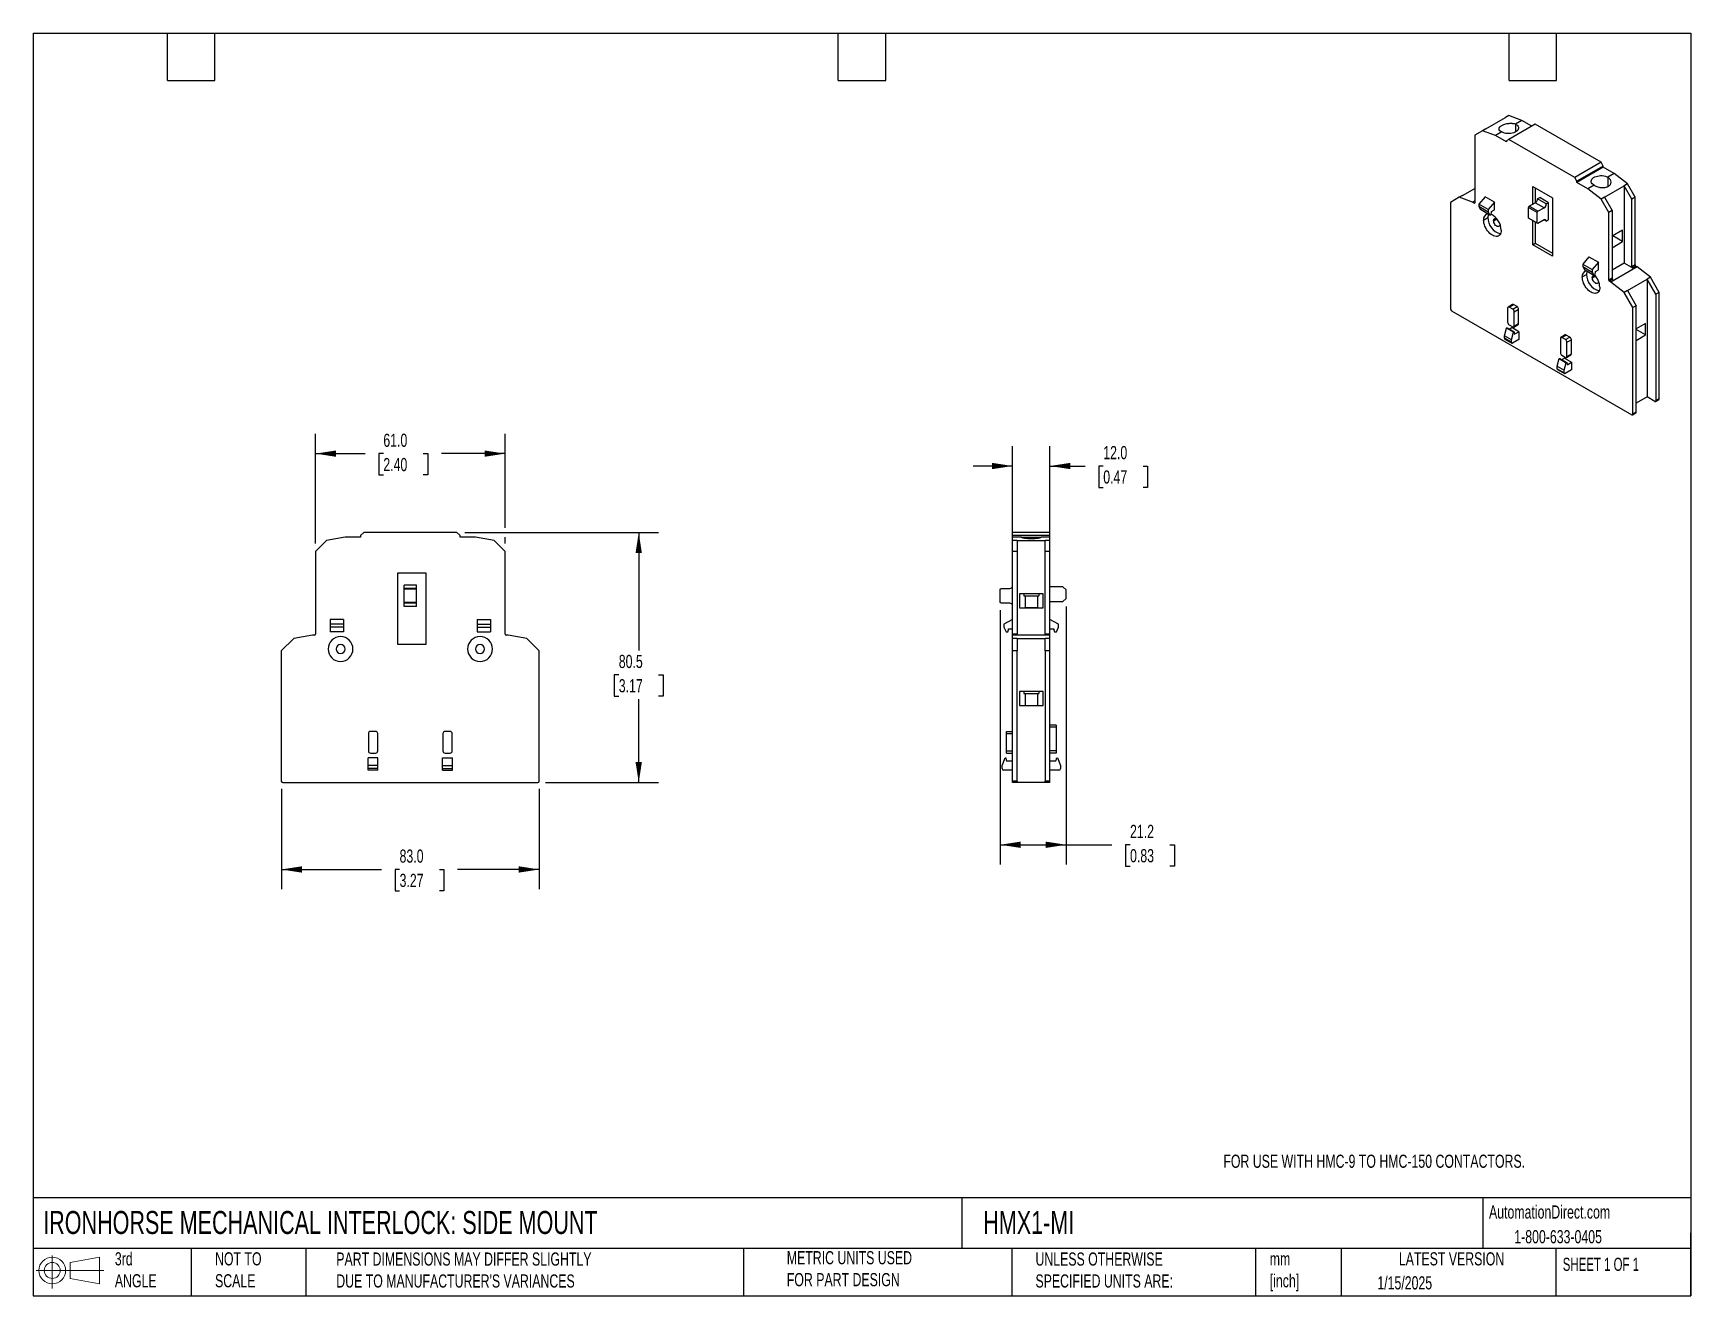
# Model space of a CAD drawing. Header units: millimetres. Extents: x 13 to 546, y 13 to 419.
import ezdxf

# ---------------------------------------------------------------- set-up
doc = ezdxf.new("R2010")
doc.units = ezdxf.units.MM
doc.header["$LTSCALE"] = 2
doc.linetypes.add('SLD-Solid', pattern=[0])
doc.layers.add('DIMENSIONS', color=140, linetype='SLD-Solid', lineweight=25)
doc.layers.add('TEXT', color=140, linetype='SLD-Solid', lineweight=25)
doc.layers.add('SLD-DEFPOINTS', color=7, linetype='Continuous')
doc.styles.add('SLDTEXTSTYLE0', font='TXT', dxfattribs={"width": 0.7})
doc.styles.add('SLDTEXTSTYLE1', font='TXT', dxfattribs={"width": 0.65})
doc.dimstyles.new('SLDDIMSTYLE0', dxfattribs={"dimtxt": 4.316016, "dimasz": 6.604, "dimexe": 0.18, "dimexo": 0.0625, "dimgap": 1.079004, "dimtad": 0, "dimtih": 1, "dimtoh": 1, "dimrnd": 1e-09, "dimzin": 12, "dimdsep": 46, "dimtxsty": 'SLDTEXTSTYLE0', "dimsah": 1, "dimcen": 0.09, "dimadec": 0, "dimazin": 3, "dimtfac": 1, "dimtofl": 0, "dimtmove": 0, "dimatfit": 3, "dimfxl": 1, "dimfrac": 2, "dimtolj": 1, "dimtzin": 12, "dimarcsym": 0})
doc.dimstyles.new('SLDDIMSTYLE1', dxfattribs={"dimtxt": 4.316016, "dimasz": 6.604, "dimexe": 0.18, "dimexo": 0.0625, "dimgap": 1.079004, "dimtad": 0, "dimtih": 1, "dimtoh": 1, "dimrnd": 1e-09, "dimzin": 4, "dimdsep": 46, "dimtxsty": 'SLDTEXTSTYLE0', "dimsah": 1, "dimcen": 0.09, "dimadec": 0, "dimazin": 1, "dimtfac": 1, "dimtofl": 0, "dimtmove": 0, "dimatfit": 3, "dimfxl": 1, "dimfrac": 2, "dimtolj": 1, "dimtzin": 12, "dimarcsym": 0})
doc.dimstyles.new('SLDDIMSTYLE2', dxfattribs={"dimtxt": 4.316016, "dimasz": 6.604, "dimexe": 0.18, "dimexo": 0.0625, "dimgap": 1.079004, "dimtad": 0, "dimtih": 1, "dimtoh": 1, "dimrnd": 1e-09, "dimzin": 4, "dimdsep": 46, "dimtxsty": 'SLDTEXTSTYLE0', "dimsah": 1, "dimcen": 0.09, "dimadec": 0, "dimazin": 1, "dimtfac": 1, "dimtmove": 0, "dimatfit": 3, "dimfxl": 1, "dimfrac": 2, "dimtolj": 1, "dimtzin": 12, "dimarcsym": 0})

# ---------------------------------------------------------------- blocks, each defined once
blk = doc.blocks.new('Block11')
at = {"color": 7, "linetype": 'SLD-Solid', "lineweight": 18}
for p, q in [((0, 5.76), (21.75, 5.76)), ((5.18, 10.62), (5.18, 0)), ((10.96, 8.33), (20.35, 10.06)), ((10.96, 3.19), (10.96, 8.33)), ((20.35, 10.06), (20.35, 1.46)), ((10.96, 3.19), (20.35, 1.46))]:
    blk.add_line(p, q, dxfattribs=at)
for radius in [4.3, 2.57]:
    blk.add_circle((5.18, 5.76), radius, dxfattribs=at)
blk = doc.blocks.new('Block12')
at = {"layer": 'SLD-DEFPOINTS'}
blk.add_blockref('Block11', (0, 0), dxfattribs=at)
blk = doc.blocks.new('_D')
at = {"layer": 'DIMENSIONS'}
for p, q in [((151.6, 258.38), (213.91, 258.38)), ((207.56, 258.38), (207.56, 220.4)), ((201.14, 212.58), (199.69, 212.58)), ((199.69, 212.58), (199.69, 205.72)), ((213.97, 212.58), (215.42, 212.58)), ((215.42, 212.58), (215.42, 205.72)), ((199.69, 205.72), (201.14, 205.72)), ((207.56, 177.88), (207.56, 204.75)), ((215.42, 205.72), (213.97, 205.72)), ((177.6, 177.88), (213.91, 177.88))]:
    blk.add_line(p, q, dxfattribs=at)
for points in [[(207.56, 258.38), (206.54, 251.78), (208.57, 251.78)], [(207.56, 177.88), (208.57, 184.48), (206.54, 184.48)]]:
    blk.add_solid(points, dxfattribs=at)
at = {"layer": 'DIMENSIONS', "char_height": 4.233, "attachment_point": 1, "style": 'SLDTEXTSTYLE0'}
for s, insert in [('80.5', (201.14, 219)), ('3.17', (201.14, 211.18))]:
    blk.add_mtext(s, dxfattribs=dict(at, insert=insert))
blk = doc.blocks.new('_D_1')
at = {"layer": 'DIMENSIONS'}
for p, q in [((92.56, 175.84), (92.56, 143.58)), ((175.56, 175.84), (175.56, 143.58)), ((92.56, 149.93), (124.76, 149.93)), ((130.6, 149.93), (129.16, 149.93)), ((129.16, 149.93), (129.16, 143.07)), ((143.43, 149.93), (144.88, 149.93)), ((144.88, 149.93), (144.88, 143.07)), ((175.56, 149.93), (149.28, 149.93)), ((129.16, 143.07), (130.6, 143.07)), ((144.88, 143.07), (143.43, 143.07))]:
    blk.add_line(p, q, dxfattribs=at)
for points in [[(92.56, 149.93), (99.16, 148.91), (99.16, 150.95)], [(175.56, 149.93), (168.95, 150.95), (168.95, 148.91)]]:
    blk.add_solid(points, dxfattribs=at)
at = {"layer": 'DIMENSIONS', "char_height": 4.233, "attachment_point": 1, "style": 'SLDTEXTSTYLE0'}
for s, insert in [('83.0', (130.6, 156.35)), ('3.27', (130.6, 148.53))]:
    blk.add_mtext(s, dxfattribs=dict(at, insert=insert))
blk = doc.blocks.new('_D_2')
at = {"layer": 'DIMENSIONS'}
for p, q in [((103.56, 254.86), (103.56, 290.12)), ((164.56, 259.9), (164.56, 290.12)), ((103.56, 283.77), (119.54, 283.77)), ((125.38, 283.77), (123.93, 283.77)), ((123.93, 283.77), (123.93, 276.91)), ((138.21, 283.77), (139.66, 283.77)), ((139.66, 283.77), (139.66, 276.91)), ((164.56, 283.77), (144.06, 283.77)), ((123.93, 276.91), (125.38, 276.91)), ((139.66, 276.91), (138.21, 276.91)), ((164.56, 254.86), (164.56, 256.86))]:
    blk.add_line(p, q, dxfattribs=at)
for points in [[(103.56, 283.77), (110.16, 282.75), (110.16, 284.78)], [(164.56, 283.77), (157.95, 284.78), (157.95, 282.75)]]:
    blk.add_solid(points, dxfattribs=at)
at = {"layer": 'DIMENSIONS', "char_height": 4.233, "attachment_point": 1, "style": 'SLDTEXTSTYLE0'}
for s, insert in [('61.0', (125.38, 290.19)), ('2.40', (125.38, 282.37))]:
    blk.add_mtext(s, dxfattribs=dict(at, insert=insert))
blk = doc.blocks.new('_D_3')
at = {"layer": 'DIMENSIONS'}
for p, q in [((327.87, 258.36), (327.87, 286.13)), ((339.87, 258.36), (339.87, 286.13)), ((327.87, 279.78), (315.17, 279.78)), ((339.87, 279.78), (351.18, 279.78)), ((357.03, 279.78), (355.58, 279.78)), ((355.58, 279.78), (355.58, 272.92)), ((369.86, 279.78), (371.31, 279.78)), ((371.31, 279.78), (371.31, 272.92)), ((355.58, 272.92), (357.03, 272.92)), ((371.31, 272.92), (369.86, 272.92))]:
    blk.add_line(p, q, dxfattribs=at)
for points in [[(327.87, 279.78), (321.27, 280.8), (321.27, 278.77)], [(339.87, 279.78), (346.47, 278.77), (346.47, 280.8)]]:
    blk.add_solid(points, dxfattribs=at)
at = {"layer": 'DIMENSIONS', "char_height": 4.233, "attachment_point": 1, "style": 'SLDTEXTSTYLE0'}
for s, insert in [('12.0', (357.03, 286.21)), ('0.47', (357.03, 278.38))]:
    blk.add_mtext(s, dxfattribs=dict(at, insert=insert))
blk = doc.blocks.new('_D_4')
at = {"layer": 'DIMENSIONS'}
for p, q in [((323.87, 233.36), (323.87, 151.53)), ((345.07, 234.6), (345.07, 151.53)), ((323.87, 157.88), (345.07, 157.88)), ((345.07, 157.88), (359.81, 157.88)), ((365.65, 157.88), (364.2, 157.88)), ((364.2, 157.88), (364.2, 151.02)), ((378.48, 157.88), (379.93, 157.88)), ((379.93, 157.88), (379.93, 151.02)), ((364.2, 151.02), (365.65, 151.02)), ((379.93, 151.02), (378.48, 151.02))]:
    blk.add_line(p, q, dxfattribs=at)
for points in [[(323.87, 157.88), (330.47, 156.86), (330.47, 158.9)], [(345.07, 157.88), (338.47, 158.9), (338.47, 156.86)]]:
    blk.add_solid(points, dxfattribs=at)
at = {"layer": 'DIMENSIONS', "char_height": 4.233, "attachment_point": 1, "style": 'SLDTEXTSTYLE0'}
for s, insert in [('21.2', (365.65, 164.3)), ('0.83', (365.65, 156.48))]:
    blk.add_mtext(s, dxfattribs=dict(at, insert=insert))

msp = doc.modelspace()

# ---------------------------------------------------------------- linework, layer by layer
for p, q in [((480.079, 388.32), (486.443, 391.993)), ((487.503, 392.606), (486.443, 391.993)), ((491.746, 391.02), (487.503, 392.606)), ((495.989, 389.796), (487.503, 384.898)), ((491.746, 391.02), (489.731, 389.857)), ((489.731, 389.857), (489.731, 387.285)), ((494.928, 389.184), (491.746, 391.02)), ((517.202, 377.55), (495.989, 389.796)), ((479.018, 387.707), (476.543, 386.278)), ((476.543, 386.278), (476.543, 364.524)), ((480.079, 388.32), (479.018, 387.707)), ((483.261, 386.122), (479.018, 387.707)), ((485.276, 387.285), (483.261, 386.122)), ((486.796, 384.081), (483.261, 386.122)), ((487.503, 384.898), (486.796, 384.489)), ((486.796, 384.489), (486.796, 384.081)), ((508.717, 372.651), (487.503, 384.898)), ((517.202, 377.55), (508.717, 372.651)), ((517.909, 376.325), (509.424, 371.427)), ((517.909, 375.917), (509.424, 371.018)), ((517.909, 376.325), (517.202, 377.55)), ((517.909, 375.917), (517.909, 376.325)), ((521.445, 373.876), (517.909, 375.917)), ((521.445, 373.876), (519.429, 372.712)), ((525.687, 370.563), (521.445, 373.876)), ((472.654, 366.885), (476.543, 369.13)), ((495.282, 369.792), (501.631, 366.127)), ((495.282, 364.091), (495.282, 369.792)), ((496.059, 369.343), (496.059, 364.54)), ((509.424, 371.427), (508.717, 372.651)), ((509.424, 371.018), (509.424, 371.427)), ((512.959, 368.977), (509.424, 371.018)), ((514.975, 370.141), (512.959, 368.977)), ((517.202, 365.664), (512.959, 368.977)), ((518.263, 366.277), (524.627, 369.95)), ((519.429, 372.712), (519.429, 369.687)), ((525.687, 370.563), (524.627, 369.95)), ((524.627, 369.95), (524.627, 345.093)), ((527.101, 365.664), (524.627, 369.95)), ((528.162, 366.276), (525.687, 370.563)), ((471.593, 366.272), (468.765, 364.639)), ((468.765, 364.639), (468.765, 330.392)), ((472.654, 366.885), (471.593, 366.272)), ((475.836, 364.687), (471.593, 366.272)), ((476.543, 365.095), (475.836, 364.687)), ((476.331, 364.401), (475.836, 364.687)), ((476.543, 364.524), (476.331, 364.401)), ((479.867, 366.443), (477.887, 364.075)), ((480.927, 362.32), (477.887, 364.075)), ((477.887, 364.075), (477.887, 363.259)), ((480.927, 361.503), (477.887, 363.259)), ((477.887, 363.259), (478.382, 362.32)), ((482.907, 364.688), (479.867, 366.443)), ((482.907, 364.688), (480.927, 362.32)), ((482.907, 362.238), (482.907, 364.688)), ((493.867, 363.03), (494.079, 363.397)), ((496.696, 361.397), (493.867, 363.03)), ((493.867, 359.6), (493.867, 363.03)), ((494.079, 363.397), (496.059, 364.54)), ((496.908, 361.764), (494.079, 363.397)), ((498.888, 362.907), (496.059, 364.54)), ((496.767, 365.765), (497.474, 366.173)), ((499.595, 364.132), (496.767, 365.765)), ((496.908, 361.764), (498.888, 362.907)), ((500.302, 364.54), (497.474, 366.173)), ((499.595, 364.132), (500.302, 364.54)), ((500.302, 358.988), (500.302, 364.54)), ((501.631, 366.127), (501.631, 347.346)), ((518.263, 366.277), (517.202, 365.664)), ((519.677, 361.378), (517.202, 365.664)), ((518.263, 366.277), (520.737, 361.99)), ((528.162, 366.276), (527.101, 365.664)), ((527.101, 343.91), (527.101, 365.664)), ((528.162, 344.522), (528.162, 366.276)), ((481.422, 360.564), (478.382, 362.32)), ((479.407, 358.951), (480.821, 359.768)), ((480.927, 362.32), (480.927, 361.503)), ((480.927, 361.503), (481.422, 360.564)), ((481.422, 360.564), (481.847, 360.809)), ((481.847, 360.809), (481.988, 361.462)), ((481.988, 361.707), (482.907, 362.238)), ((481.988, 361.462), (481.988, 361.707)), ((482.624, 358.727), (483.65, 359.319)), ((496.696, 357.967), (493.867, 359.6)), ((494.079, 359.478), (493.867, 359.6)), ((496.908, 357.845), (494.079, 359.478)), ((495.282, 351.012), (495.282, 358.784)), ((496.059, 358.335), (496.059, 351.461)), ((496.696, 361.397), (496.908, 361.764)), ((496.696, 357.967), (496.696, 361.397)), ((496.908, 357.845), (496.696, 357.967)), ((498.888, 358.988), (496.908, 357.845)), ((499.595, 358.58), (498.888, 358.988)), ((499.595, 358.58), (500.302, 358.988)), ((520.737, 361.99), (519.677, 361.378)), ((519.677, 339.623), (519.677, 361.378)), ((520.737, 361.99), (520.737, 340.236)), ((524.132, 355.668), (520.737, 353.708)), ((524.132, 351.993), (520.949, 353.83)), ((524.132, 351.993), (524.132, 355.668)), ((495.282, 351.012), (496.059, 351.461)), ((501.631, 347.346), (495.282, 351.012)), ((496.059, 351.461), (501.631, 348.244)), ((513.313, 347.135), (511.333, 344.767)), ((513.313, 347.135), (516.353, 345.38)), ((520.737, 350.034), (524.132, 351.993)), ((511.156, 340.623), (512.57, 341.439)), ((511.333, 344.767), (514.373, 343.012)), ((511.333, 344.767), (511.333, 343.951)), ((511.333, 343.951), (514.373, 342.195)), ((511.333, 343.951), (511.828, 343.012)), ((511.828, 343.012), (514.868, 341.256)), ((516.353, 345.38), (514.373, 343.012)), ((514.373, 343.012), (514.373, 342.195)), ((514.373, 342.195), (514.868, 341.256)), ((514.868, 341.256), (515.293, 341.501)), ((515.293, 341.501), (515.434, 342.154)), ((515.434, 342.399), (516.353, 342.93)), ((515.434, 342.154), (515.434, 342.399)), ((516.353, 342.93), (516.353, 345.38)), ((528.869, 343.869), (520.384, 338.97)), ((524.627, 345.093), (520.737, 342.848)), ((527.314, 343.542), (524.627, 345.093)), ((528.162, 344.522), (527.101, 343.91)), ((528.374, 344.154), (527.314, 343.542)), ((528.869, 343.869), (528.374, 344.154)), ((533.112, 340.556), (528.869, 343.869)), ((514.373, 340.398), (515.399, 340.99)), ((520.737, 340.236), (519.677, 339.623)), ((520.95, 339.868), (519.889, 339.256)), ((520.384, 338.97), (519.889, 339.256)), ((524.627, 335.657), (520.384, 338.97)), ((525.687, 336.269), (524.627, 335.657)), ((525.687, 336.269), (532.051, 339.943)), ((525.687, 336.269), (528.516, 331.37)), ((533.112, 340.556), (532.051, 339.943)), ((532.051, 339.943), (532.051, 302.021)), ((534.88, 335.044), (532.051, 339.943)), ((535.94, 335.657), (533.112, 340.556)), ((488.709, 331.776), (487.295, 330.959)), ((487.645, 330.924), (489.059, 331.741)), ((488.776, 330.271), (487.645, 330.924)), ((488.776, 330.271), (490.19, 331.088)), ((490.19, 331.088), (489.059, 331.741)), ((527.455, 330.758), (524.627, 335.657)), ((528.516, 331.37), (527.455, 330.758)), ((527.455, 296.511), (527.455, 330.758)), ((528.516, 297.123), (528.516, 331.37)), ((535.94, 335.657), (534.88, 335.044)), ((534.88, 335.044), (534.88, 300.797)), ((535.94, 301.409), (535.94, 335.657)), ((469.119, 329.779), (527.101, 296.307)), ((487.15, 330.639), (487.15, 326.066)), ((489.271, 329.414), (490.685, 330.23)), ((489.271, 324.841), (489.271, 329.414)), ((489.271, 324.841), (490.685, 325.658)), ((490.685, 325.658), (490.685, 330.23)), ((531.556, 325.66), (528.516, 323.905)), ((531.556, 321.986), (531.556, 325.66)), ((486.089, 321.698), (486.796, 324.147)), ((488.352, 320.391), (486.089, 321.698)), ((486.089, 320.881), (486.089, 321.698)), ((488.352, 319.575), (486.089, 320.881)), ((486.193, 320.652), (488.456, 319.346)), ((486.796, 324.147), (486.938, 324.229)), ((489.059, 322.841), (486.796, 324.147)), ((489.2, 322.923), (486.938, 324.229)), ((487.645, 325.209), (488.776, 324.556)), ((487.645, 323.821), (488.493, 324.31)), ((488.352, 320.391), (489.059, 322.841)), ((488.352, 319.575), (488.352, 320.391)), ((490.756, 323.004), (488.493, 324.31)), ((490.756, 320.554), (488.705, 319.371)), ((489.059, 322.841), (489.2, 322.923)), ((489.126, 324.521), (490.54, 325.337)), ((489.2, 322.923), (489.308, 322.365)), ((489.516, 322.288), (489.298, 322.414)), ((489.516, 322.288), (490.756, 323.004)), ((490.756, 323.004), (490.756, 320.554)), ((504.12, 320.842), (504.12, 316.269)), ((505.68, 321.979), (504.265, 321.162)), ((504.615, 321.128), (506.03, 321.944)), ((505.747, 320.474), (504.615, 321.128)), ((505.747, 320.474), (507.161, 321.291)), ((507.161, 321.291), (506.03, 321.944)), ((506.242, 319.617), (507.656, 320.434)), ((507.656, 315.861), (507.656, 320.434)), ((531.556, 321.986), (528.516, 323.741)), ((528.516, 320.231), (531.556, 321.986)), ((504.615, 315.412), (505.747, 314.759)), ((506.097, 314.724), (507.511, 315.54)), ((506.242, 315.044), (506.242, 319.617)), ((506.242, 315.044), (507.656, 315.861)), ((503.06, 311.901), (503.767, 314.35)), ((503.06, 311.901), (505.322, 310.594)), ((503.06, 311.084), (503.06, 311.901)), ((503.06, 311.084), (505.322, 309.778)), ((503.163, 310.855), (505.426, 309.549)), ((503.767, 314.35), (503.908, 314.432)), ((503.767, 314.35), (506.03, 313.044)), ((503.908, 314.432), (506.171, 313.126)), ((504.616, 314.024), (505.464, 314.513)), ((505.322, 310.594), (506.03, 313.044)), ((505.322, 309.778), (505.322, 310.594)), ((505.464, 314.513), (507.727, 313.207)), ((507.727, 310.758), (505.676, 309.574)), ((506.03, 313.044), (506.171, 313.126)), ((506.171, 313.126), (506.278, 312.568)), ((506.269, 312.617), (506.486, 312.491)), ((506.486, 312.491), (507.727, 313.207)), ((507.727, 313.207), (507.727, 310.758)), ((532.051, 302.021), (528.516, 299.98)), ((534.526, 300.593), (532.051, 302.021)), ((534.776, 300.568), (535.837, 301.18)), ((535.94, 301.409), (534.88, 300.797)), ((527.351, 296.282), (528.412, 296.894)), ((528.516, 297.123), (527.455, 296.511)), ((113.057, 256.879), (107.057, 255.821)), ((118.057, 256.879), (113.057, 256.879)), ((119.057, 258.379), (118.057, 257.379)), ((118.057, 257.379), (118.057, 256.879)), ((149.057, 258.379), (119.057, 258.379)), ((150.057, 257.379), (149.057, 258.379)), ((150.057, 256.879), (150.057, 257.379)), ((155.057, 256.879), (150.057, 256.879)), ((161.057, 255.821), (155.057, 256.879)), ((339.871, 258.379), (327.871, 258.379)), ((327.871, 257.379), (327.871, 258.379)), ((339.871, 257.379), (327.871, 257.379)), ((327.871, 256.879), (327.871, 257.379)), ((330.721, 256.879), (327.871, 256.879)), ((327.871, 255.821), (327.871, 256.879)), ((330.721, 256.879), (337.021, 256.879)), ((339.871, 256.879), (337.021, 256.879)), ((339.871, 257.379), (339.871, 258.379)), ((339.871, 256.879), (339.871, 257.379)), ((339.871, 255.821), (339.871, 256.879)), ((107.057, 255.821), (103.557, 252.321)), ((103.557, 252.321), (103.557, 225.679)), ((164.557, 252.321), (161.057, 255.821)), ((164.557, 225.679), (164.557, 252.321)), ((329.371, 255.821), (327.871, 255.821)), ((327.871, 252.321), (327.871, 255.821)), ((329.371, 252.321), (327.871, 252.321)), ((327.871, 225.679), (327.871, 252.321)), ((329.371, 255.821), (329.371, 252.321)), ((329.371, 255.821), (338.371, 255.821)), ((329.371, 252.321), (329.371, 225.679)), ((339.871, 255.821), (338.371, 255.821)), ((338.371, 252.321), (338.371, 255.821)), ((339.871, 252.321), (338.371, 252.321)), ((338.371, 225.679), (338.371, 252.321)), ((339.871, 252.321), (339.871, 255.821)), ((339.871, 225.679), (339.871, 252.321)), ((130.057, 222.379), (130.057, 245.379)), ((130.057, 245.379), (139.037, 245.379)), ((139.037, 245.379), (139.037, 222.379)), ((136.057, 241.397), (132.057, 241.397)), ((132.057, 240.397), (132.057, 241.397)), ((136.057, 240.397), (132.057, 240.397)), ((132.057, 240.097), (132.057, 240.397)), ((136.057, 240.397), (132.057, 240.397)), ((132.057, 240.397), (132.057, 240.397)), ((136.057, 240.097), (132.057, 240.097)), ((132.057, 235.897), (132.057, 240.097)), ((136.057, 240.397), (136.057, 241.397)), ((136.057, 240.097), (136.057, 240.397)), ((136.057, 240.397), (136.057, 240.397)), ((136.057, 235.897), (136.057, 240.097)), ((323.871, 240.097), (324.17, 240.397)), ((323.871, 235.897), (323.871, 240.097)), ((324.17, 240.397), (326.971, 240.397)), ((344.071, 240.941), (339.871, 240.941)), ((345.071, 239.941), (344.071, 240.941)), ((136.057, 235.897), (132.057, 235.897)), ((132.057, 235.597), (132.057, 235.897)), ((136.057, 235.597), (132.057, 235.597)), ((132.057, 234.597), (132.057, 235.597)), ((136.057, 235.597), (136.057, 235.897)), ((136.057, 234.597), (136.057, 235.597)), ((324.171, 235.597), (323.871, 235.897)), ((326.971, 235.597), (324.171, 235.597)), ((337.671, 238.679), (330.071, 238.679)), ((330.071, 238.679), (330.071, 234.179)), ((331.471, 238.679), (331.471, 238.035)), ((331.471, 238.035), (336.271, 238.035)), ((331.917, 238.035), (331.917, 234.246)), ((335.825, 238.035), (335.825, 234.246)), ((336.271, 238.679), (336.271, 238.035)), ((337.671, 234.179), (337.671, 238.679)), ((339.871, 236.141), (344.071, 236.141)), ((344.071, 236.141), (345.071, 237.141)), ((345.071, 237.141), (345.071, 239.941)), ((112.557, 230.379), (108.257, 230.379)), ((108.257, 230.379), (108.257, 228.879)), ((112.557, 230.379), (112.557, 228.879)), ((136.057, 234.597), (132.057, 234.597)), ((155.557, 230.379), (159.857, 230.379)), ((155.557, 230.379), (155.557, 228.879)), ((159.857, 230.379), (159.857, 228.879)), ((327.871, 230.379), (325.071, 228.879)), ((330.071, 234.179), (337.671, 234.179)), ((331.917, 234.246), (335.825, 234.246)), ((332.721, 234.246), (332.721, 234.179)), ((335.021, 234.246), (335.021, 234.179)), ((342.671, 228.879), (339.871, 230.379)), ((96.557, 224.321), (92.557, 220.321)), ((102.557, 225.379), (96.557, 224.321)), ((103.257, 225.379), (102.557, 225.379)), ((112.557, 228.879), (108.257, 228.879)), ((108.257, 228.879), (108.257, 227.879)), ((112.557, 227.879), (108.257, 227.879)), ((108.257, 227.879), (108.257, 226.379)), ((112.557, 226.379), (108.257, 226.379)), ((112.557, 228.879), (112.557, 227.879)), ((112.557, 227.879), (112.557, 226.379)), ((155.557, 228.879), (155.557, 227.879)), ((155.557, 228.879), (159.857, 228.879)), ((155.557, 227.879), (159.857, 227.879)), ((155.557, 227.879), (155.557, 226.379)), ((155.557, 226.379), (159.857, 226.379)), ((159.857, 228.879), (159.857, 227.879)), ((159.857, 227.879), (159.857, 226.379)), ((165.557, 225.379), (164.857, 225.379)), ((171.557, 224.321), (165.557, 225.379)), ((175.557, 220.321), (171.557, 224.321)), ((325.071, 228.879), (325.071, 227.879)), ((325.071, 227.879), (325.771, 226.379)), ((325.771, 226.379), (326.371, 226.379)), ((326.371, 226.379), (326.571, 227.079)), ((326.571, 227.379), (327.871, 227.379)), ((326.571, 227.079), (326.571, 227.379)), ((329.371, 225.679), (327.871, 225.679)), ((327.871, 225.379), (327.871, 225.679)), ((339.871, 225.379), (327.871, 225.379)), ((327.871, 224.321), (327.871, 225.379)), ((327.871, 220.321), (327.871, 224.321)), ((329.371, 224.321), (327.871, 224.321)), ((329.371, 225.679), (329.371, 225.379)), ((329.371, 224.321), (329.371, 220.321)), ((329.371, 224.321), (338.371, 224.321)), ((339.871, 225.679), (338.371, 225.679)), ((338.371, 225.379), (338.371, 225.679)), ((339.871, 224.321), (338.371, 224.321)), ((338.371, 220.321), (338.371, 224.321)), ((339.871, 227.379), (341.171, 227.379)), ((339.871, 225.379), (339.871, 225.679)), ((339.871, 224.321), (339.871, 225.379)), ((339.871, 220.321), (339.871, 224.321)), ((341.171, 227.379), (341.171, 227.079)), ((341.171, 227.079), (341.371, 226.379)), ((341.371, 226.379), (341.971, 226.379)), ((341.971, 226.379), (342.671, 227.879)), ((342.671, 227.879), (342.671, 228.879)), ((92.557, 220.321), (92.557, 178.379)), ((139.037, 222.379), (130.057, 222.379)), ((175.557, 178.379), (175.557, 220.321)), ((329.371, 220.321), (327.871, 220.321)), ((327.871, 178.379), (327.871, 220.321)), ((329.371, 178.379), (329.371, 220.321)), ((339.871, 220.321), (338.371, 220.321)), ((338.371, 220.321), (338.371, 178.379)), ((339.871, 178.379), (339.871, 220.321)), ((337.671, 207.179), (330.071, 207.179)), ((330.071, 207.179), (330.071, 202.679)), ((331.471, 207.179), (331.471, 206.535)), ((331.471, 206.535), (336.271, 206.535)), ((331.917, 206.535), (331.917, 202.746)), ((331.917, 202.746), (335.825, 202.746)), ((332.721, 202.746), (332.721, 202.679)), ((335.021, 202.746), (335.021, 202.679)), ((335.825, 206.535), (335.825, 202.746)), ((336.271, 207.179), (336.271, 206.535)), ((337.671, 202.679), (337.671, 207.179)), ((330.071, 202.679), (337.671, 202.679)), ((120.557, 193.679), (120.557, 188.079)), ((122.857, 194.379), (121.257, 194.379)), ((123.557, 188.079), (123.557, 193.679)), ((144.557, 193.679), (144.557, 188.079)), ((146.857, 194.379), (145.257, 194.379)), ((147.557, 188.079), (147.557, 193.679)), ((325.871, 193.679), (325.871, 194.379)), ((325.871, 194.379), (327.871, 194.379)), ((325.871, 193.679), (327.871, 193.679)), ((325.871, 188.079), (325.871, 193.679)), ((341.871, 196.379), (339.871, 196.379)), ((341.871, 195.679), (339.871, 195.679)), ((341.871, 196.379), (341.871, 195.679)), ((341.871, 195.679), (341.871, 188.079)), ((121.257, 187.379), (122.857, 187.379)), ((145.257, 187.379), (146.857, 187.379)), ((325.871, 188.079), (327.871, 188.079)), ((325.871, 187.379), (325.871, 188.079)), ((325.871, 187.379), (327.871, 187.379)), ((341.871, 188.079), (339.871, 188.079)), ((341.871, 187.379), (339.871, 187.379)), ((341.871, 188.079), (341.871, 187.379)), ((123.657, 185.879), (120.457, 185.879)), ((120.457, 183.379), (120.457, 185.879)), ((123.657, 183.379), (120.457, 183.379)), ((120.457, 182.379), (120.457, 183.379)), ((123.657, 182.379), (120.457, 182.379)), ((120.457, 181.879), (120.457, 182.379)), ((123.657, 181.879), (120.457, 181.879)), ((123.657, 183.379), (123.657, 185.879)), ((123.657, 182.379), (123.657, 183.379)), ((123.657, 181.879), (123.657, 182.379)), ((144.457, 185.879), (147.657, 185.879)), ((144.457, 183.379), (144.457, 185.879)), ((144.457, 183.379), (147.657, 183.379)), ((144.457, 182.379), (144.457, 183.379)), ((144.457, 182.379), (147.657, 182.379)), ((144.457, 181.879), (144.457, 182.379)), ((144.457, 181.879), (147.657, 181.879)), ((147.657, 183.379), (147.657, 185.879)), ((147.657, 182.379), (147.657, 183.379)), ((147.657, 181.879), (147.657, 182.379)), ((324.471, 183.379), (325.471, 185.879)), ((324.471, 182.379), (324.471, 183.379)), ((327.871, 181.879), (324.971, 181.879)), ((325.471, 185.879), (325.671, 185.879)), ((325.671, 185.879), (325.822, 185.121)), ((326.117, 184.879), (327.871, 184.879)), ((339.871, 184.879), (341.625, 184.879)), ((342.771, 181.879), (339.871, 181.879)), ((341.919, 185.121), (342.071, 185.879)), ((342.071, 185.879), (342.271, 185.879)), ((342.271, 185.879), (343.271, 183.379)), ((343.271, 183.379), (343.271, 182.379)), ((93.057, 177.879), (175.057, 177.879)), ((329.371, 178.379), (327.871, 178.379)), ((327.871, 177.879), (327.871, 178.379)), ((329.371, 177.879), (327.871, 177.879)), ((329.371, 178.379), (329.371, 177.879)), ((338.371, 177.879), (329.371, 177.879)), ((339.871, 178.379), (338.371, 178.379)), ((338.371, 177.879), (338.371, 178.379)), ((339.871, 177.879), (338.371, 177.879)), ((339.871, 177.879), (339.871, 178.379))]:
    msp.add_line(p, q)
at = {"flags": 128}
for points in [[(489.731, 389.857), (490.067, 389.628), (490.333, 389.37), (490.522, 389.09), (490.629, 388.796), (490.651, 388.496), (490.586, 388.198), (490.438, 387.91), (490.209, 387.64), (489.907, 387.396), (489.539, 387.184), (489.116, 387.009), (488.648, 386.877), (488.15, 386.791), (487.634, 386.754), (487.114, 386.767), (486.605, 386.828), (486.12, 386.937), (485.673, 387.091), (485.276, 387.285)], [(514.975, 370.141), (514.638, 370.37), (514.372, 370.628), (514.183, 370.908), (514.076, 371.202), (514.055, 371.502), (514.119, 371.8), (514.267, 372.088), (514.496, 372.357), (514.798, 372.602), (515.166, 372.814), (515.589, 372.989), (516.057, 373.121), (516.555, 373.206), (517.072, 373.244), (517.592, 373.231), (518.101, 373.169), (518.585, 373.06), (519.032, 372.907), (519.429, 372.712)], [(485.064, 355.686), (485.035, 355.237), (484.949, 354.832), (484.808, 354.476), (484.615, 354.179), (484.373, 353.945), (484.088, 353.781), (483.765, 353.688), (483.41, 353.669), (483.032, 353.725), (482.638, 353.853), (482.235, 354.052), (481.833, 354.318), (481.439, 354.645), (481.06, 355.026), (480.706, 355.453), (480.383, 355.919), (480.098, 356.413), (479.856, 356.926), (479.663, 357.447), (479.522, 357.965), (479.436, 358.47), (479.407, 358.951)], [(482.624, 358.727), (482.654, 358.993), (482.742, 359.209), (482.882, 359.363), (483.067, 359.445), (483.286, 359.452), (483.526, 359.381), (483.65, 359.319)], [(484.675, 357.543), (484.645, 357.277), (484.558, 357.06), (484.417, 356.907), (484.232, 356.824), (484.013, 356.818), (483.773, 356.888), (483.526, 357.031), (483.286, 357.238), (483.067, 357.497), (482.882, 357.793), (482.742, 358.109), (482.654, 358.426), (482.624, 358.727)], [(516.813, 337.357), (516.784, 336.909), (516.698, 336.503), (516.557, 336.148), (516.364, 335.851), (516.122, 335.617), (515.837, 335.452), (515.514, 335.36), (515.16, 335.341), (514.781, 335.396), (514.387, 335.525), (513.985, 335.724), (513.582, 335.989), (513.188, 336.316), (512.81, 336.697), (512.455, 337.125), (512.132, 337.591), (511.847, 338.085), (511.605, 338.598), (511.412, 339.118), (511.271, 339.637), (511.185, 340.141), (511.156, 340.623)], [(514.373, 340.398), (514.403, 340.664), (514.491, 340.881), (514.631, 341.035), (514.816, 341.117), (515.035, 341.123), (515.275, 341.053), (515.399, 340.99)], [(516.424, 339.215), (516.394, 338.948), (516.307, 338.732), (516.166, 338.578), (515.981, 338.496), (515.762, 338.489), (515.522, 338.56), (515.275, 338.702), (515.035, 338.909), (514.816, 339.168), (514.631, 339.464), (514.491, 339.78), (514.403, 340.098), (514.373, 340.398)], [(489.308, 322.365), (489.318, 322.33), (489.334, 322.302), (489.355, 322.28), (489.381, 322.266), (489.411, 322.259), (489.444, 322.261), (489.48, 322.271), (489.516, 322.288)], [(506.278, 312.568), (506.289, 312.534), (506.304, 312.505), (506.326, 312.483), (506.352, 312.469), (506.382, 312.463), (506.415, 312.464), (506.45, 312.474), (506.486, 312.491)]]:
    msp.add_lwpolyline(points, dxfattribs=at)
for centre, radius, start, end in [((476.414, 364.503), 0.131, 230.79671, 9.21404), ((495.231, 365.835), 1.537, 302.60548, 357.39452), ((498.06, 364.202), 1.537, 302.60548, 357.39452), ((481.134, 359.246), 1.752, 102.80412, 189.69284), ((483.588, 359.827), 2.767, 159.23841, 181.22792), ((486.264, 359.732), 5.443, 179.62425, 254.54316), ((479.15, 355.508), 5.917, 1.71552, 63.22738), ((499.164, 358.65), 0.437, 350.78596, 129.20329), ((512.883, 340.918), 1.752, 102.80412, 189.69284), ((515.337, 341.499), 2.767, 159.23841, 181.22792), ((518.013, 341.404), 5.443, 179.62425, 254.54316), ((527.562, 343.93), 0.461, 182.60548, 237.39452), ((528.623, 344.543), 0.461, 182.60548, 237.39452), ((510.591, 337.05), 6.23, 2.82961, 43.97322), ((520.137, 339.644), 0.461, 182.60548, 237.39452), ((521.198, 340.257), 0.461, 182.60548, 237.39452), ((487.452, 330.688), 0.306, 50.79671, 189.21404), ((488.854, 331.455), 0.352, 54.38242, 114.30712), ((489.611, 330.182), 1.076, 2.60548, 57.39452), ((469.533, 330.427), 0.768, 182.60548, 237.39452), ((488.225, 326.115), 1.076, 182.60548, 237.39452), ((488.197, 329.365), 1.076, 2.60548, 57.39452), ((490.342, 325.62), 0.345, 305.01333, 6.29885), ((486.334, 320.854), 0.246, 173.70115, 234.98667), ((488.969, 324.792), 0.306, 230.79671, 9.21404), ((504.422, 320.891), 0.306, 50.79671, 189.21404), ((505.825, 321.658), 0.352, 54.38242, 114.30712), ((505.167, 319.568), 1.076, 2.60548, 57.39452), ((506.581, 320.385), 1.076, 2.60548, 57.39452), ((488.567, 319.54), 0.218, 170.78596, 309.20329), ((505.195, 316.318), 1.076, 182.60548, 237.39452), ((505.94, 314.996), 0.306, 230.79671, 9.21404), ((507.313, 315.823), 0.345, 305.01333, 6.29885), ((503.305, 311.057), 0.246, 173.70115, 234.98667), ((505.538, 309.743), 0.218, 170.78596, 309.20329), ((534.664, 300.762), 0.218, 230.79671, 9.21404), ((535.695, 301.382), 0.246, 305.01333, 6.29885), ((527.239, 296.476), 0.218, 230.79671, 9.21404), ((528.278, 297.093), 0.24, 304.05635, 7.25583), ((326.971, 241.397), 1, 270, 334.15807), ((326.971, 234.597), 1, 25.84193, 90), ((103.257, 225.679), 0.3, 270, 0), ((111.607, 220.879), 4, 0, 180), ((156.507, 220.879), 4, 0, 180), ((164.857, 225.679), 0.3, 180, 270), ((111.607, 220.879), 4, 180, 0), ((111.607, 220.879), 1.45, 0, 180), ((111.607, 220.879), 1.45, 180, 0), ((156.507, 220.879), 4, 180, 0), ((156.507, 220.879), 1.45, 0, 180), ((156.507, 220.879), 1.45, 180, 0), ((121.257, 193.679), 0.7, 90, 180), ((122.857, 193.679), 0.7, 0, 90), ((145.257, 193.679), 0.7, 90, 180), ((146.857, 193.679), 0.7, 0, 90), ((121.257, 188.079), 0.7, 180, 270), ((122.857, 188.079), 0.7, 270, 0), ((145.257, 188.079), 0.7, 180, 270), ((146.857, 188.079), 0.7, 270, 0), ((324.971, 182.379), 0.5, 180, 270), ((326.117, 185.179), 0.3, 191.30993, 270), ((341.625, 185.179), 0.3, 270, 348.69007), ((342.771, 182.379), 0.5, 270, 0), ((93.057, 178.379), 0.5, 180, 270), ((175.057, 178.379), 0.5, 270, 0)]:
    msp.add_arc(centre, radius, start, end)
for points in [[(485.276, 387.285), (485.014, 387.383), (484.778, 387.517), (484.447, 387.847), (484.353, 388.044), (484.353, 388.457), (484.447, 388.673), (484.778, 389.071), (485.014, 389.252), (485.539, 389.555), (485.87, 389.701), (486.635, 389.936), (487.068, 390.025), (487.938, 390.113), (488.372, 390.113), (489.137, 390.033), (489.468, 389.955), (489.731, 389.857)], [(519.429, 372.712), (519.692, 372.507), (519.927, 372.259), (520.258, 371.705), (520.352, 371.401), (520.352, 370.811), (520.258, 370.526), (519.927, 370.04), (519.692, 369.839), (519.167, 369.536), (518.836, 369.41), (518.07, 369.263), (517.637, 369.243), (516.767, 369.332), (516.334, 369.439), (515.568, 369.742), (515.237, 369.936), (514.975, 370.141)], [(337.021, 256.879), (337.021, 256.814), (336.953, 256.743), (336.646, 256.607), (336.406, 256.541), (335.79, 256.432), (335.418, 256.39), (334.642, 256.336), (334.242, 256.324), (333.499, 256.324), (333.099, 256.336), (332.323, 256.39), (331.951, 256.432), (331.336, 256.541), (331.095, 256.607), (330.788, 256.743), (330.721, 256.814), (330.721, 256.879)]]:
    msp.add_open_spline(points, degree=3, knots=[0, 0, 0, 0, 0.125, 0.125, 0.25, 0.25, 0.375, 0.375, 0.5, 0.5, 0.625, 0.625, 0.75, 0.75, 0.875, 0.875, 1, 1, 1, 1])
at = {"layer": 'TEXT'}
for p, q in [((12.7, 419.1), (546.1, 419.1)), ((12.7, 419.1), (12.7, 12.7)), ((55.88, 403.86), (55.88, 419.1)), ((71.12, 403.86), (71.12, 419.1)), ((271.78, 403.86), (271.78, 419.1)), ((287.02, 403.86), (287.02, 419.1)), ((487.68, 403.86), (487.68, 419.1)), ((502.92, 403.86), (502.92, 419.1)), ((546.1, 419.1), (546.1, 12.7)), ((55.88, 403.86), (71.12, 403.86)), ((271.78, 403.86), (287.02, 403.86)), ((487.68, 403.86), (502.92, 403.86)), ((546.1, 44.252), (12.7, 44.252)), ((311.518, 44.252), (311.518, 27.94)), ((479.151, 44.252), (479.151, 27.94)), ((546.1, 12.7), (546.1, 33.02)), ((546.1, 27.94), (12.7, 27.94)), ((63.5, 27.94), (63.5, 12.7)), ((100.423, 27.94), (100.423, 12.7)), ((241.293, 27.94), (241.293, 12.7)), ((327.56, 27.94), (327.56, 12.7)), ((406.049, 27.94), (406.049, 12.7)), ((433.624, 27.94), (433.624, 12.7)), ((502.697, 27.94), (502.697, 12.7)), ((12.7, 12.7), (546.1, 12.7))]:
    msp.add_line(p, q, dxfattribs=at)

# ---------------------------------------------------------------- block references
at = {"layer": 'SLD-DEFPOINTS'}
msp.add_blockref('Block12', (13.676, 15.108), dxfattribs=at)

# ---------------------------------------------------------------- texts
at = {"layer": 'TEXT'}
for s, insert, char_height, attachment_point, style in [('FOR USE WITH HMC-9 TO HMC-150 CONTACTORS.', (395.679, 58.143), 4.23333, 1, 'SLDTEXTSTYLE0'), ('IRONHORSE MECHANICAL INTERLOCK: SIDE MOUNT', (15.931, 40.022), 7.40833, 1, 'SLDTEXTSTYLE0'), ('HMX1-MI', (318.415, 40.022), 7.4083, 1, 'SLDTEXTSTYLE0'), ('AutomationDirect.com', (481.154, 41.805), 4.23333, 1, 'SLDTEXTSTYLE0'), ('1-800-633-0405', (489.288, 33.849), 4.23333, 1, 'SLDTEXTSTYLE0'), ('3rd^JANGLE', (38.991, 26.735), 4.2333, 1, 'SLDTEXTSTYLE0'), ('NOT TO^JSCALE', (71.231, 26.735), 4.23333, 1, 'SLDTEXTSTYLE0'), ("PART DIMENSIONS MAY DIFFER SLIGHTLY ^JDUE TO MANUFACTURER'S VARIANCES", (110.239, 26.661), 4.23333, 1, 'SLDTEXTSTYLE0'), ('METRIC UNITS USED ^JFOR PART DESIGN', (255.209, 27.091), 4.23333, 1, 'SLDTEXTSTYLE0'), ('UNLESS OTHERWISE ^JSPECIFIED UNITS ARE:', (335.216, 26.662), 4.23333, 1, 'SLDTEXTSTYLE0'), ('LATEST VERSION', (469.104, 26.728), 4.23333, 2, 'SLDTEXTSTYLE0'), ('mm^J[inch]', (410.598, 26.721), 4.2333, 1, 'SLDTEXTSTYLE0'), ('SHEET 1 OF 1', (504.883, 24.967), 4.23333, 1, 'SLDTEXTSTYLE1'), ('1/15/2025', (445.226, 19.006), 4.2333, 1, 'SLDTEXTSTYLE0')]:
    msp.add_mtext(s, dxfattribs=dict(at, insert=insert, char_height=char_height, attachment_point=attachment_point, style=style))

# ---------------------------------------------------------------- dimensions: what is measured, and where the dimension line sits
at = {"layer": 'DIMENSIONS'}
for base, p1, p2, dimstyle, picture, middle in [((103.557, 283.769), (164.557, 252.321), (103.557, 252.321), 'SLDDIMSTYLE1', '_D_2', (131.797, 283.769)), ((339.871, 279.784), (327.871, 255.821), (339.871, 255.821), 'SLDDIMSTYLE2', '_D_3', (363.444, 279.784)), ((92.557, 149.93), (175.557, 178.379), (92.557, 178.379), 'SLDDIMSTYLE1', '_D_1', (137.018, 149.93))]:
    dim = msp.add_linear_dim(base=base, p1=p1, p2=p2, dimstyle=dimstyle, dxfattribs=at)
    dim.commit()
    dim.dimension.update_dxf_attribs({"geometry": picture, "text_midpoint": middle, "dimtype": 160})
for base, p1, p2, angle, picture, middle in [((207.557, 177.879), (149.057, 258.379), (175.057, 177.879), 90, '_D', (207.557, 212.578)), ((345.069, 157.88), (323.871, 235.897), (345.071, 237.141), 359.99901, '_D_4', (372.066, 157.879))]:
    dim = msp.add_linear_dim(base=base, p1=p1, p2=p2, angle=angle, dimstyle='SLDDIMSTYLE0', dxfattribs=at)
    dim.commit()
    dim.dimension.update_dxf_attribs({"geometry": picture, "text_midpoint": middle, "dimtype": 160})

doc.saveas('drawing.dxf')
